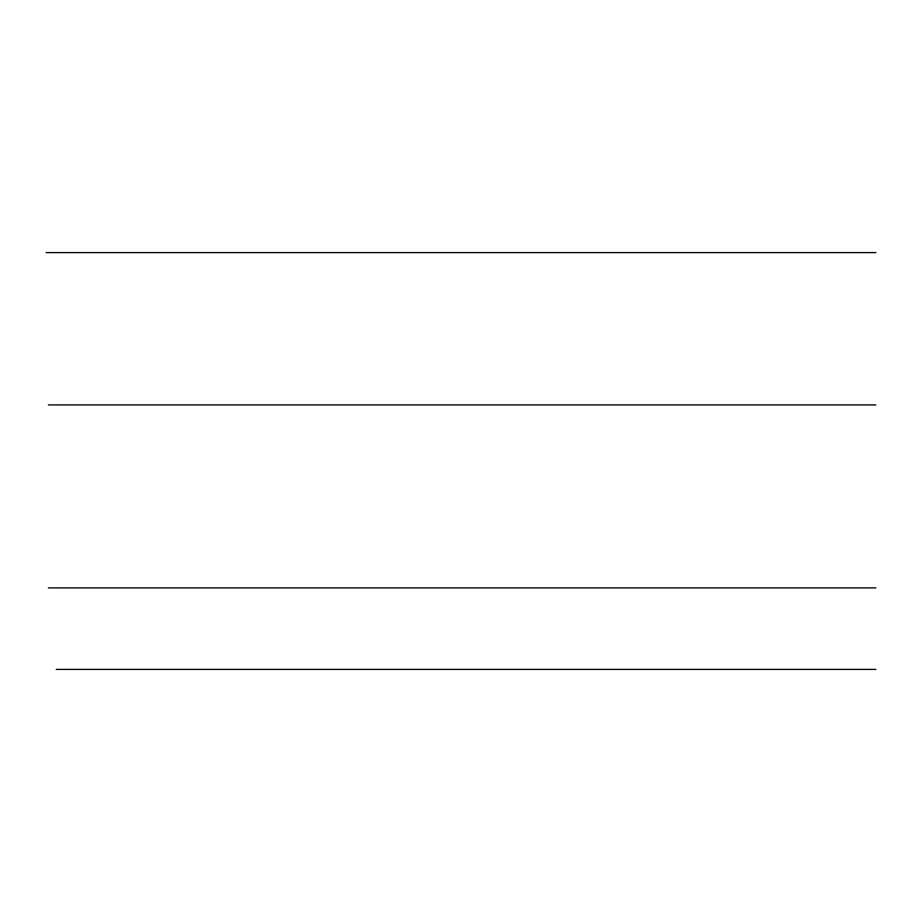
<?xml version="1.0" encoding="UTF-8"?>
<svg xmlns="http://www.w3.org/2000/svg" width="922" height="922" viewBox="0 0 922 922"><rect width="100%" height="100%" fill="white"/><g stroke="black" fill="none" stroke-linecap="round" stroke-linejoin="round"><path stroke-width="1.38" d="M46.1 252.593L875.9 252.593M48.37 404.919L875.9 404.919M48.37 587.89L875.9 587.89M56.265 669.407L875.9 669.407"/></g></svg>
